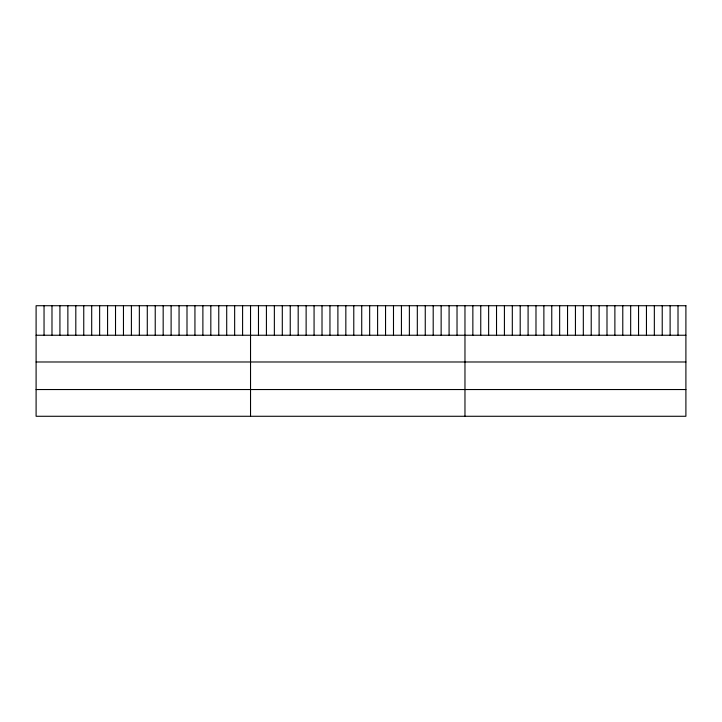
<?xml version="1.0" encoding="UTF-8"?>
<svg xmlns="http://www.w3.org/2000/svg" width="722" height="722" viewBox="0 0 722 722"><rect width="100%" height="100%" fill="white"/><g stroke="black" fill="none" stroke-linecap="round" stroke-linejoin="round"><path stroke-width="1.08" d="M36.1 335.243L685.9 335.243M36.1 361.984L685.9 361.984M36.1 389.537L685.9 389.537M678.012 305.722L678.012 335.243M670.115 305.722L670.115 335.243M662.227 305.722L662.227 335.243M654.34 305.722L654.34 335.243M646.452 305.722L646.452 335.243M638.555 305.722L638.555 335.243M630.667 305.722L630.667 335.243M622.779 305.722L622.779 335.243M614.882 305.722L614.882 335.243M606.994 305.722L606.994 335.243M599.107 305.722L599.107 335.243M591.219 305.722L591.219 335.243M583.322 305.722L583.322 335.243M575.434 305.722L575.434 335.243M567.546 305.722L567.546 335.243M559.649 305.722L559.649 335.243M551.761 305.722L551.761 335.243M543.874 305.722L543.874 335.243M535.986 305.722L535.986 335.243M528.089 305.722L528.089 335.243M520.201 305.722L520.201 335.243M512.313 305.722L512.313 335.243M504.416 305.722L504.416 335.243M496.528 305.722L496.528 335.243M488.641 305.722L488.641 335.243M480.753 305.722L480.753 335.243M472.856 305.722L472.856 335.243M464.968 305.722L464.968 416.278M457.026 305.722L457.026 335.243M449.084 305.722L449.084 335.243M441.142 305.722L441.142 335.243M433.2 305.722L433.2 335.243M425.258 305.722L425.258 335.243M417.316 305.722L417.316 335.243M409.374 305.722L409.374 335.243M401.432 305.722L401.432 335.243M393.49 305.722L393.49 335.243M385.548 305.722L385.548 335.243M377.606 305.722L377.606 335.243M369.664 305.722L369.664 335.243M361.722 305.722L361.722 335.243M353.78 305.722L353.78 335.243M345.838 305.722L345.838 335.243M337.896 305.722L337.896 335.243M329.954 305.722L329.954 335.243M322.012 305.722L322.012 335.243M314.07 305.722L314.07 335.243M306.128 305.722L306.128 335.243M298.186 305.722L298.186 335.243M290.244 305.722L290.244 335.243M282.302 305.722L282.302 335.243M274.36 305.722L274.36 335.243M266.418 305.722L266.418 335.243M258.476 305.722L258.476 335.243M250.534 305.722L250.534 416.278M242.592 305.722L242.592 335.243M234.65 305.722L234.65 335.243M226.708 305.722L226.708 335.243M218.766 305.722L218.766 335.243M210.824 305.722L210.824 335.243M202.882 305.722L202.882 335.243M194.94 305.722L194.94 335.243M186.998 305.722L186.998 335.243M179.056 305.722L179.056 335.243M171.114 305.722L171.114 335.243M163.172 305.722L163.172 335.243M155.23 305.722L155.23 335.243M147.288 305.722L147.288 335.243M139.346 305.722L139.346 335.243M131.404 305.722L131.404 335.243M123.462 305.722L123.462 335.243M115.52 305.722L115.52 335.243M107.578 305.722L107.578 335.243M99.636 305.722L99.636 335.243M91.694 305.722L91.694 335.243M83.752 305.722L83.752 335.243M75.81 305.722L75.81 335.243M67.868 305.722L67.868 335.243M59.926 305.722L59.926 335.243M51.984 305.722L51.984 335.243M44.042 305.722L44.042 335.243M685.9 305.722L36.1 305.722L36.1 416.278L685.9 416.278L685.9 305.722"/></g></svg>
